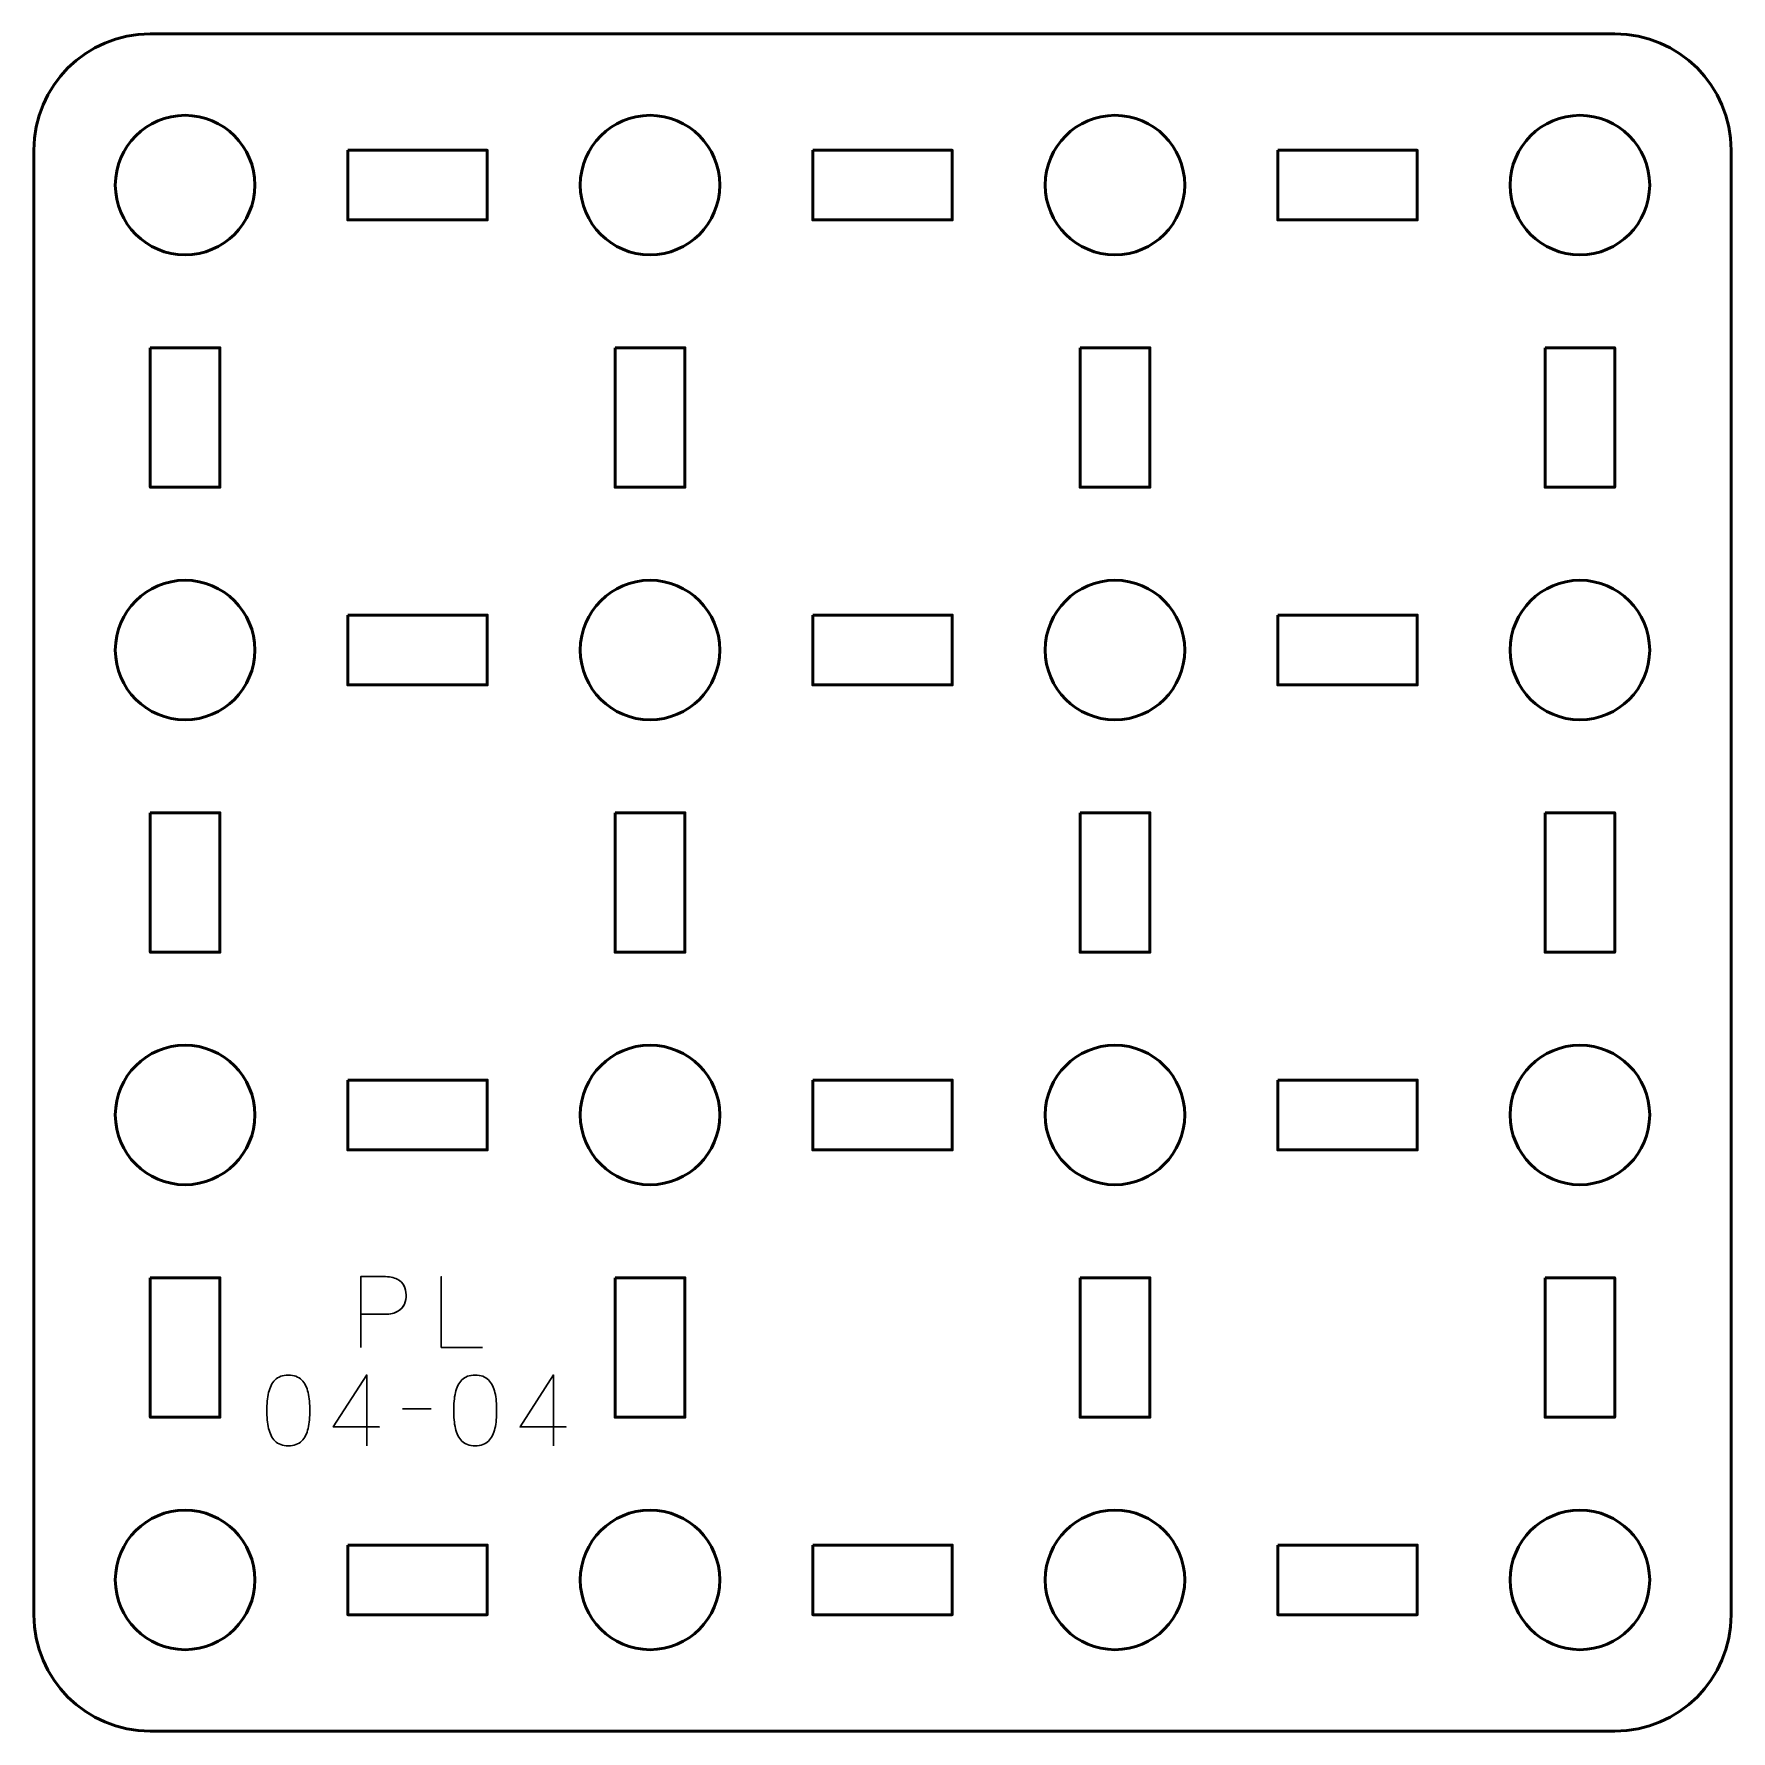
# Model space of a CAD drawing. Header units: centimetres. Extents: x -64.7 to 31.2, y -38.5 to 7.
# Drawn here: x -14.15 to -6.85, y -38.5 to -31.2 of the extents above; entities that cross this region are included whole.
import ezdxf

# ---------------------------------------------------------------- set-up
doc = ezdxf.new("R2010")
doc.units = ezdxf.units.CM
doc.header["$MEASUREMENT"] = 0
doc.layers.add('Layer 1', color=7, linetype='Continuous')

msp = doc.modelspace()

# ---------------------------------------------------------------- linework, layer by layer
at = {"layer": 'Layer 1', "lineweight": 53}
for points, knots in [([(-13.64992, -31.19999), (-13.64992, -31.19999), (-7.34995, -31.19999), (-7.34995, -31.19999), (-7.34995, -31.19999), (-7.07298, -31.19999), (-6.84999, -31.42308), (-6.84999, -31.70008), (-6.84999, -31.70008), (-6.84999, -31.70008), (-6.84999, -38.00005), (-6.84999, -38.00005), (-6.84999, -38.00005), (-6.84999, -38.27702), (-7.07298, -38.50001), (-7.34995, -38.50001), (-7.34995, -38.50001), (-7.34995, -38.50001), (-13.64992, -38.50001), (-13.64992, -38.50001), (-13.64992, -38.50001), (-13.92692, -38.50001), (-14.15001, -38.27702), (-14.15001, -38.00005), (-14.15001, -38.00005), (-14.15001, -38.00005), (-14.15001, -31.70008), (-14.15001, -31.70008), (-14.15001, -31.70008), (-14.15001, -31.42308), (-13.92692, -31.19999), (-13.64992, -31.19999)], [0, 0, 0, 0, 0.125, 0.125, 0.125, 0.125, 0.25, 0.25, 0.25, 0.25, 0.375, 0.375, 0.375, 0.375, 0.5, 0.5, 0.5, 0.5, 0.625, 0.625, 0.625, 0.625, 0.75, 0.75, 0.75, 0.75, 0.875, 0.875, 0.875, 0.875, 1, 1, 1, 1]), ([(-13.19998, -31.85002), (-13.19998, -32.01579), (-13.33421, -32.15002), (-13.49999, -32.15002), (-13.49999, -32.15002), (-13.66565, -32.15002), (-13.79999, -32.01579), (-13.79999, -31.85002), (-13.79999, -31.85002), (-13.79999, -31.68435), (-13.66565, -31.55001), (-13.49999, -31.55001), (-13.49999, -31.55001), (-13.33421, -31.55001), (-13.19998, -31.68435), (-13.19998, -31.85002)], [0, 0, 0, 0, 0.25, 0.25, 0.25, 0.25, 0.5, 0.5, 0.5, 0.5, 0.75, 0.75, 0.75, 0.75, 1, 1, 1, 1]), ([(-11.19991, -31.85002), (-11.19991, -32.01579), (-11.33428, -32.15002), (-11.49991, -32.15002), (-11.49991, -32.15002), (-11.66568, -32.15002), (-11.79991, -32.01579), (-11.79991, -31.85002), (-11.79991, -31.85002), (-11.79991, -31.68435), (-11.66568, -31.55001), (-11.49991, -31.55001), (-11.49991, -31.55001), (-11.33428, -31.55001), (-11.19991, -31.68435), (-11.19991, -31.85002)], [0, 0, 0, 0, 0.25, 0.25, 0.25, 0.25, 0.5, 0.5, 0.5, 0.5, 0.75, 0.75, 0.75, 0.75, 1, 1, 1, 1]), ([(-9.19999, -31.85002), (-9.19999, -32.01579), (-9.33432, -32.15002), (-9.49999, -32.15002), (-9.49999, -32.15002), (-9.66562, -32.15002), (-9.79999, -32.01579), (-9.79999, -31.85002), (-9.79999, -31.85002), (-9.79999, -31.68435), (-9.66562, -31.55001), (-9.49999, -31.55001), (-9.49999, -31.55001), (-9.33432, -31.55001), (-9.19999, -31.68435), (-9.19999, -31.85002)], [0, 0, 0, 0, 0.25, 0.25, 0.25, 0.25, 0.5, 0.5, 0.5, 0.5, 0.75, 0.75, 0.75, 0.75, 1, 1, 1, 1]), ([(-7.20002, -31.85002), (-7.20002, -32.01579), (-7.33425, -32.15002), (-7.50002, -32.15002), (-7.50002, -32.15002), (-7.66569, -32.15002), (-7.80002, -32.01579), (-7.80002, -31.85002), (-7.80002, -31.85002), (-7.80002, -31.68435), (-7.66569, -31.55001), (-7.50002, -31.55001), (-7.50002, -31.55001), (-7.33425, -31.55001), (-7.20002, -31.68435), (-7.20002, -31.85002)], [0, 0, 0, 0, 0.25, 0.25, 0.25, 0.25, 0.5, 0.5, 0.5, 0.5, 0.75, 0.75, 0.75, 0.75, 1, 1, 1, 1]), ([(-12.79997, -31.70008), (-12.79997, -31.70008), (-12.19996, -31.70008), (-12.19996, -31.70008), (-12.19996, -31.70008), (-12.19996, -31.70008), (-12.19996, -32.00009), (-12.19996, -32.00009), (-12.19996, -32.00009), (-12.19996, -32.00009), (-12.79997, -32.00009), (-12.79997, -32.00009), (-12.79997, -32.00009), (-12.79997, -32.00009), (-12.79997, -31.70008), (-12.79997, -31.70008)], [0, 0, 0, 0, 0.25, 0.25, 0.25, 0.25, 0.5, 0.5, 0.5, 0.5, 0.75, 0.75, 0.75, 0.75, 1, 1, 1, 1]), ([(-10.8, -31.70008), (-10.8, -31.70008), (-10.20001, -31.70008), (-10.20001, -31.70008), (-10.20001, -31.70008), (-10.20001, -31.70008), (-10.20001, -32.00009), (-10.20001, -32.00009), (-10.20001, -32.00009), (-10.20001, -32.00009), (-10.8, -32.00009), (-10.8, -32.00009), (-10.8, -32.00009), (-10.8, -32.00009), (-10.8, -31.70008), (-10.8, -31.70008)], [0, 0, 0, 0, 0.25, 0.25, 0.25, 0.25, 0.5, 0.5, 0.5, 0.5, 0.75, 0.75, 0.75, 0.75, 1, 1, 1, 1]), ([(-8.79994, -31.70008), (-8.79994, -31.70008), (-8.19993, -31.70008), (-8.19993, -31.70008), (-8.19993, -31.70008), (-8.19993, -31.70008), (-8.19993, -32.00009), (-8.19993, -32.00009), (-8.19993, -32.00009), (-8.19993, -32.00009), (-8.79994, -32.00009), (-8.79994, -32.00009), (-8.79994, -32.00009), (-8.79994, -32.00009), (-8.79994, -31.70008), (-8.79994, -31.70008)], [0, 0, 0, 0, 0.25, 0.25, 0.25, 0.25, 0.5, 0.5, 0.5, 0.5, 0.75, 0.75, 0.75, 0.75, 1, 1, 1, 1]), ([(-13.64992, -32.55003), (-13.64992, -32.55003), (-13.34991, -32.55003), (-13.34991, -32.55003), (-13.34991, -32.55003), (-13.34991, -32.55003), (-13.34991, -33.15004), (-13.34991, -33.15004), (-13.34991, -33.15004), (-13.34991, -33.15004), (-13.64992, -33.15004), (-13.64992, -33.15004), (-13.64992, -33.15004), (-13.64992, -33.15004), (-13.64992, -32.55003), (-13.64992, -32.55003)], [0, 0, 0, 0, 0.25, 0.25, 0.25, 0.25, 0.5, 0.5, 0.5, 0.5, 0.75, 0.75, 0.75, 0.75, 1, 1, 1, 1]), ([(-11.64998, -32.55003), (-11.64998, -32.55003), (-11.34998, -32.55003), (-11.34998, -32.55003), (-11.34998, -32.55003), (-11.34998, -32.55003), (-11.34998, -33.15004), (-11.34998, -33.15004), (-11.34998, -33.15004), (-11.34998, -33.15004), (-11.64998, -33.15004), (-11.64998, -33.15004), (-11.64998, -33.15004), (-11.64998, -33.15004), (-11.64998, -32.55003), (-11.64998, -32.55003)], [0, 0, 0, 0, 0.25, 0.25, 0.25, 0.25, 0.5, 0.5, 0.5, 0.5, 0.75, 0.75, 0.75, 0.75, 1, 1, 1, 1]), ([(-9.65006, -32.55003), (-9.65006, -32.55003), (-9.35006, -32.55003), (-9.35006, -32.55003), (-9.35006, -32.55003), (-9.35006, -32.55003), (-9.35006, -33.15004), (-9.35006, -33.15004), (-9.35006, -33.15004), (-9.35006, -33.15004), (-9.65006, -33.15004), (-9.65006, -33.15004), (-9.65006, -33.15004), (-9.65006, -33.15004), (-9.65006, -32.55003), (-9.65006, -32.55003)], [0, 0, 0, 0, 0.25, 0.25, 0.25, 0.25, 0.5, 0.5, 0.5, 0.5, 0.75, 0.75, 0.75, 0.75, 1, 1, 1, 1]), ([(-7.64995, -32.55003), (-7.64995, -32.55003), (-7.34995, -32.55003), (-7.34995, -32.55003), (-7.34995, -32.55003), (-7.34995, -32.55003), (-7.34995, -33.15004), (-7.34995, -33.15004), (-7.34995, -33.15004), (-7.34995, -33.15004), (-7.64995, -33.15004), (-7.64995, -33.15004), (-7.64995, -33.15004), (-7.64995, -33.15004), (-7.64995, -32.55003), (-7.64995, -32.55003)], [0, 0, 0, 0, 0.25, 0.25, 0.25, 0.25, 0.5, 0.5, 0.5, 0.5, 0.75, 0.75, 0.75, 0.75, 1, 1, 1, 1]), ([(-13.19998, -33.85009), (-13.19998, -34.01572), (-13.33421, -34.15009), (-13.49999, -34.15009), (-13.49999, -34.15009), (-13.66565, -34.15009), (-13.79999, -34.01572), (-13.79999, -33.85009), (-13.79999, -33.85009), (-13.79999, -33.68432), (-13.66565, -33.55009), (-13.49999, -33.55009), (-13.49999, -33.55009), (-13.33421, -33.55009), (-13.19998, -33.68432), (-13.19998, -33.85009)], [0, 0, 0, 0, 0.25, 0.25, 0.25, 0.25, 0.5, 0.5, 0.5, 0.5, 0.75, 0.75, 0.75, 0.75, 1, 1, 1, 1]), ([(-11.19991, -33.85009), (-11.19991, -34.01572), (-11.33428, -34.15009), (-11.49991, -34.15009), (-11.49991, -34.15009), (-11.66568, -34.15009), (-11.79991, -34.01572), (-11.79991, -33.85009), (-11.79991, -33.85009), (-11.79991, -33.68432), (-11.66568, -33.55009), (-11.49991, -33.55009), (-11.49991, -33.55009), (-11.33428, -33.55009), (-11.19991, -33.68432), (-11.19991, -33.85009)], [0, 0, 0, 0, 0.25, 0.25, 0.25, 0.25, 0.5, 0.5, 0.5, 0.5, 0.75, 0.75, 0.75, 0.75, 1, 1, 1, 1]), ([(-9.19999, -33.85009), (-9.19999, -34.01572), (-9.33432, -34.15009), (-9.49999, -34.15009), (-9.49999, -34.15009), (-9.66562, -34.15009), (-9.79999, -34.01572), (-9.79999, -33.85009), (-9.79999, -33.85009), (-9.79999, -33.68432), (-9.66562, -33.55009), (-9.49999, -33.55009), (-9.49999, -33.55009), (-9.33432, -33.55009), (-9.19999, -33.68432), (-9.19999, -33.85009)], [0, 0, 0, 0, 0.25, 0.25, 0.25, 0.25, 0.5, 0.5, 0.5, 0.5, 0.75, 0.75, 0.75, 0.75, 1, 1, 1, 1]), ([(-7.20002, -33.85009), (-7.20002, -34.01572), (-7.33425, -34.15009), (-7.50002, -34.15009), (-7.50002, -34.15009), (-7.66569, -34.15009), (-7.80002, -34.01572), (-7.80002, -33.85009), (-7.80002, -33.85009), (-7.80002, -33.68432), (-7.66569, -33.55009), (-7.50002, -33.55009), (-7.50002, -33.55009), (-7.33425, -33.55009), (-7.20002, -33.68432), (-7.20002, -33.85009)], [0, 0, 0, 0, 0.25, 0.25, 0.25, 0.25, 0.5, 0.5, 0.5, 0.5, 0.75, 0.75, 0.75, 0.75, 1, 1, 1, 1]), ([(-12.79997, -33.70002), (-12.79997, -33.70002), (-12.19996, -33.70002), (-12.19996, -33.70002), (-12.19996, -33.70002), (-12.19996, -33.70002), (-12.19996, -34.00002), (-12.19996, -34.00002), (-12.19996, -34.00002), (-12.19996, -34.00002), (-12.79997, -34.00002), (-12.79997, -34.00002), (-12.79997, -34.00002), (-12.79997, -34.00002), (-12.79997, -33.70002), (-12.79997, -33.70002)], [0, 0, 0, 0, 0.25, 0.25, 0.25, 0.25, 0.5, 0.5, 0.5, 0.5, 0.75, 0.75, 0.75, 0.75, 1, 1, 1, 1]), ([(-10.8, -33.70002), (-10.8, -33.70002), (-10.20001, -33.70002), (-10.20001, -33.70002), (-10.20001, -33.70002), (-10.20001, -33.70002), (-10.20001, -34.00002), (-10.20001, -34.00002), (-10.20001, -34.00002), (-10.20001, -34.00002), (-10.8, -34.00002), (-10.8, -34.00002), (-10.8, -34.00002), (-10.8, -34.00002), (-10.8, -33.70002), (-10.8, -33.70002)], [0, 0, 0, 0, 0.25, 0.25, 0.25, 0.25, 0.5, 0.5, 0.5, 0.5, 0.75, 0.75, 0.75, 0.75, 1, 1, 1, 1]), ([(-8.79994, -33.70002), (-8.79994, -33.70002), (-8.19993, -33.70002), (-8.19993, -33.70002), (-8.19993, -33.70002), (-8.19993, -33.70002), (-8.19993, -34.00002), (-8.19993, -34.00002), (-8.19993, -34.00002), (-8.19993, -34.00002), (-8.79994, -34.00002), (-8.79994, -34.00002), (-8.79994, -34.00002), (-8.79994, -34.00002), (-8.79994, -33.70002), (-8.79994, -33.70002)], [0, 0, 0, 0, 0.25, 0.25, 0.25, 0.25, 0.5, 0.5, 0.5, 0.5, 0.75, 0.75, 0.75, 0.75, 1, 1, 1, 1]), ([(-13.64992, -34.55), (-13.64992, -34.55), (-13.34991, -34.55), (-13.34991, -34.55), (-13.34991, -34.55), (-13.34991, -34.55), (-13.34991, -35.14999), (-13.34991, -35.14999), (-13.34991, -35.14999), (-13.34991, -35.14999), (-13.64992, -35.14999), (-13.64992, -35.14999), (-13.64992, -35.14999), (-13.64992, -35.14999), (-13.64992, -34.55), (-13.64992, -34.55)], [0, 0, 0, 0, 0.25, 0.25, 0.25, 0.25, 0.5, 0.5, 0.5, 0.5, 0.75, 0.75, 0.75, 0.75, 1, 1, 1, 1]), ([(-11.64998, -34.55), (-11.64998, -34.55), (-11.34998, -34.55), (-11.34998, -34.55), (-11.34998, -34.55), (-11.34998, -34.55), (-11.34998, -35.14999), (-11.34998, -35.14999), (-11.34998, -35.14999), (-11.34998, -35.14999), (-11.64998, -35.14999), (-11.64998, -35.14999), (-11.64998, -35.14999), (-11.64998, -35.14999), (-11.64998, -34.55), (-11.64998, -34.55)], [0, 0, 0, 0, 0.25, 0.25, 0.25, 0.25, 0.5, 0.5, 0.5, 0.5, 0.75, 0.75, 0.75, 0.75, 1, 1, 1, 1]), ([(-9.65006, -34.55), (-9.65006, -34.55), (-9.35006, -34.55), (-9.35006, -34.55), (-9.35006, -34.55), (-9.35006, -34.55), (-9.35006, -35.14999), (-9.35006, -35.14999), (-9.35006, -35.14999), (-9.35006, -35.14999), (-9.65006, -35.14999), (-9.65006, -35.14999), (-9.65006, -35.14999), (-9.65006, -35.14999), (-9.65006, -34.55), (-9.65006, -34.55)], [0, 0, 0, 0, 0.25, 0.25, 0.25, 0.25, 0.5, 0.5, 0.5, 0.5, 0.75, 0.75, 0.75, 0.75, 1, 1, 1, 1]), ([(-7.64995, -34.55), (-7.64995, -34.55), (-7.34995, -34.55), (-7.34995, -34.55), (-7.34995, -34.55), (-7.34995, -34.55), (-7.34995, -35.14999), (-7.34995, -35.14999), (-7.34995, -35.14999), (-7.34995, -35.14999), (-7.64995, -35.14999), (-7.64995, -35.14999), (-7.64995, -35.14999), (-7.64995, -35.14999), (-7.64995, -34.55), (-7.64995, -34.55)], [0, 0, 0, 0, 0.25, 0.25, 0.25, 0.25, 0.5, 0.5, 0.5, 0.5, 0.75, 0.75, 0.75, 0.75, 1, 1, 1, 1]), ([(-13.19998, -35.85001), (-13.19998, -36.01568), (-13.33421, -36.15001), (-13.49999, -36.15001), (-13.49999, -36.15001), (-13.66565, -36.15001), (-13.79999, -36.01568), (-13.79999, -35.85001), (-13.79999, -35.85001), (-13.79999, -35.68438), (-13.66565, -35.55001), (-13.49999, -35.55001), (-13.49999, -35.55001), (-13.33421, -35.55001), (-13.19998, -35.68438), (-13.19998, -35.85001)], [0, 0, 0, 0, 0.25, 0.25, 0.25, 0.25, 0.5, 0.5, 0.5, 0.5, 0.75, 0.75, 0.75, 0.75, 1, 1, 1, 1]), ([(-11.19991, -35.85001), (-11.19991, -36.01568), (-11.33428, -36.15001), (-11.49991, -36.15001), (-11.49991, -36.15001), (-11.66568, -36.15001), (-11.79991, -36.01568), (-11.79991, -35.85001), (-11.79991, -35.85001), (-11.79991, -35.68438), (-11.66568, -35.55001), (-11.49991, -35.55001), (-11.49991, -35.55001), (-11.33428, -35.55001), (-11.19991, -35.68438), (-11.19991, -35.85001)], [0, 0, 0, 0, 0.25, 0.25, 0.25, 0.25, 0.5, 0.5, 0.5, 0.5, 0.75, 0.75, 0.75, 0.75, 1, 1, 1, 1]), ([(-9.19999, -35.85001), (-9.19999, -36.01568), (-9.33432, -36.15001), (-9.49999, -36.15001), (-9.49999, -36.15001), (-9.66562, -36.15001), (-9.79999, -36.01568), (-9.79999, -35.85001), (-9.79999, -35.85001), (-9.79999, -35.68438), (-9.66562, -35.55001), (-9.49999, -35.55001), (-9.49999, -35.55001), (-9.33432, -35.55001), (-9.19999, -35.68438), (-9.19999, -35.85001)], [0, 0, 0, 0, 0.25, 0.25, 0.25, 0.25, 0.5, 0.5, 0.5, 0.5, 0.75, 0.75, 0.75, 0.75, 1, 1, 1, 1]), ([(-7.20002, -35.85001), (-7.20002, -36.01568), (-7.33425, -36.15001), (-7.50002, -36.15001), (-7.50002, -36.15001), (-7.66569, -36.15001), (-7.80002, -36.01568), (-7.80002, -35.85001), (-7.80002, -35.85001), (-7.80002, -35.68438), (-7.66569, -35.55001), (-7.50002, -35.55001), (-7.50002, -35.55001), (-7.33425, -35.55001), (-7.20002, -35.68438), (-7.20002, -35.85001)], [0, 0, 0, 0, 0.25, 0.25, 0.25, 0.25, 0.5, 0.5, 0.5, 0.5, 0.75, 0.75, 0.75, 0.75, 1, 1, 1, 1]), ([(-12.79997, -35.69994), (-12.79997, -35.69994), (-12.19996, -35.69994), (-12.19996, -35.69994), (-12.19996, -35.69994), (-12.19996, -35.69994), (-12.19996, -35.99994), (-12.19996, -35.99994), (-12.19996, -35.99994), (-12.19996, -35.99994), (-12.79997, -35.99994), (-12.79997, -35.99994), (-12.79997, -35.99994), (-12.79997, -35.99994), (-12.79997, -35.69994), (-12.79997, -35.69994)], [0, 0, 0, 0, 0.25, 0.25, 0.25, 0.25, 0.5, 0.5, 0.5, 0.5, 0.75, 0.75, 0.75, 0.75, 1, 1, 1, 1]), ([(-10.8, -35.69994), (-10.8, -35.69994), (-10.20001, -35.69994), (-10.20001, -35.69994), (-10.20001, -35.69994), (-10.20001, -35.69994), (-10.20001, -35.99994), (-10.20001, -35.99994), (-10.20001, -35.99994), (-10.20001, -35.99994), (-10.8, -35.99994), (-10.8, -35.99994), (-10.8, -35.99994), (-10.8, -35.99994), (-10.8, -35.69994), (-10.8, -35.69994)], [0, 0, 0, 0, 0.25, 0.25, 0.25, 0.25, 0.5, 0.5, 0.5, 0.5, 0.75, 0.75, 0.75, 0.75, 1, 1, 1, 1]), ([(-8.79994, -35.69994), (-8.79994, -35.69994), (-8.19993, -35.69994), (-8.19993, -35.69994), (-8.19993, -35.69994), (-8.19993, -35.69994), (-8.19993, -35.99994), (-8.19993, -35.99994), (-8.19993, -35.99994), (-8.19993, -35.99994), (-8.79994, -35.99994), (-8.79994, -35.99994), (-8.79994, -35.99994), (-8.79994, -35.99994), (-8.79994, -35.69994), (-8.79994, -35.69994)], [0, 0, 0, 0, 0.25, 0.25, 0.25, 0.25, 0.5, 0.5, 0.5, 0.5, 0.75, 0.75, 0.75, 0.75, 1, 1, 1, 1]), ([(-13.64992, -36.55006), (-13.64992, -36.55006), (-13.34991, -36.55006), (-13.34991, -36.55006), (-13.34991, -36.55006), (-13.34991, -36.55006), (-13.34991, -37.15007), (-13.34991, -37.15007), (-13.34991, -37.15007), (-13.34991, -37.15007), (-13.64992, -37.15007), (-13.64992, -37.15007), (-13.64992, -37.15007), (-13.64992, -37.15007), (-13.64992, -36.55006), (-13.64992, -36.55006)], [0, 0, 0, 0, 0.25, 0.25, 0.25, 0.25, 0.5, 0.5, 0.5, 0.5, 0.75, 0.75, 0.75, 0.75, 1, 1, 1, 1]), ([(-11.64998, -36.55006), (-11.64998, -36.55006), (-11.34998, -36.55006), (-11.34998, -36.55006), (-11.34998, -36.55006), (-11.34998, -36.55006), (-11.34998, -37.15007), (-11.34998, -37.15007), (-11.34998, -37.15007), (-11.34998, -37.15007), (-11.64998, -37.15007), (-11.64998, -37.15007), (-11.64998, -37.15007), (-11.64998, -37.15007), (-11.64998, -36.55006), (-11.64998, -36.55006)], [0, 0, 0, 0, 0.25, 0.25, 0.25, 0.25, 0.5, 0.5, 0.5, 0.5, 0.75, 0.75, 0.75, 0.75, 1, 1, 1, 1]), ([(-9.65006, -36.55006), (-9.65006, -36.55006), (-9.35006, -36.55006), (-9.35006, -36.55006), (-9.35006, -36.55006), (-9.35006, -36.55006), (-9.35006, -37.15007), (-9.35006, -37.15007), (-9.35006, -37.15007), (-9.35006, -37.15007), (-9.65006, -37.15007), (-9.65006, -37.15007), (-9.65006, -37.15007), (-9.65006, -37.15007), (-9.65006, -36.55006), (-9.65006, -36.55006)], [0, 0, 0, 0, 0.25, 0.25, 0.25, 0.25, 0.5, 0.5, 0.5, 0.5, 0.75, 0.75, 0.75, 0.75, 1, 1, 1, 1]), ([(-7.64995, -36.55006), (-7.64995, -36.55006), (-7.34995, -36.55006), (-7.34995, -36.55006), (-7.34995, -36.55006), (-7.34995, -36.55006), (-7.34995, -37.15007), (-7.34995, -37.15007), (-7.34995, -37.15007), (-7.34995, -37.15007), (-7.64995, -37.15007), (-7.64995, -37.15007), (-7.64995, -37.15007), (-7.64995, -37.15007), (-7.64995, -36.55006), (-7.64995, -36.55006)], [0, 0, 0, 0, 0.25, 0.25, 0.25, 0.25, 0.5, 0.5, 0.5, 0.5, 0.75, 0.75, 0.75, 0.75, 1, 1, 1, 1]), ([(-13.19998, -37.84998), (-13.19998, -38.01575), (-13.33421, -38.14998), (-13.49999, -38.14998), (-13.49999, -38.14998), (-13.66565, -38.14998), (-13.79999, -38.01575), (-13.79999, -37.84998), (-13.79999, -37.84998), (-13.79999, -37.68431), (-13.66565, -37.54998), (-13.49999, -37.54998), (-13.49999, -37.54998), (-13.33421, -37.54998), (-13.19998, -37.68431), (-13.19998, -37.84998)], [0, 0, 0, 0, 0.25, 0.25, 0.25, 0.25, 0.5, 0.5, 0.5, 0.5, 0.75, 0.75, 0.75, 0.75, 1, 1, 1, 1]), ([(-11.19991, -37.84998), (-11.19991, -38.01575), (-11.33428, -38.14998), (-11.49991, -38.14998), (-11.49991, -38.14998), (-11.66568, -38.14998), (-11.79991, -38.01575), (-11.79991, -37.84998), (-11.79991, -37.84998), (-11.79991, -37.68431), (-11.66568, -37.54998), (-11.49991, -37.54998), (-11.49991, -37.54998), (-11.33428, -37.54998), (-11.19991, -37.68431), (-11.19991, -37.84998)], [0, 0, 0, 0, 0.25, 0.25, 0.25, 0.25, 0.5, 0.5, 0.5, 0.5, 0.75, 0.75, 0.75, 0.75, 1, 1, 1, 1]), ([(-9.19999, -37.84998), (-9.19999, -38.01575), (-9.33432, -38.14998), (-9.49999, -38.14998), (-9.49999, -38.14998), (-9.66562, -38.14998), (-9.79999, -38.01575), (-9.79999, -37.84998), (-9.79999, -37.84998), (-9.79999, -37.68431), (-9.66562, -37.54998), (-9.49999, -37.54998), (-9.49999, -37.54998), (-9.33432, -37.54998), (-9.19999, -37.68431), (-9.19999, -37.84998)], [0, 0, 0, 0, 0.25, 0.25, 0.25, 0.25, 0.5, 0.5, 0.5, 0.5, 0.75, 0.75, 0.75, 0.75, 1, 1, 1, 1]), ([(-7.20002, -37.84998), (-7.20002, -38.01575), (-7.33425, -38.14998), (-7.50002, -38.14998), (-7.50002, -38.14998), (-7.66569, -38.14998), (-7.80002, -38.01575), (-7.80002, -37.84998), (-7.80002, -37.84998), (-7.80002, -37.68431), (-7.66569, -37.54998), (-7.50002, -37.54998), (-7.50002, -37.54998), (-7.33425, -37.54998), (-7.20002, -37.68431), (-7.20002, -37.84998)], [0, 0, 0, 0, 0.25, 0.25, 0.25, 0.25, 0.5, 0.5, 0.5, 0.5, 0.75, 0.75, 0.75, 0.75, 1, 1, 1, 1]), ([(-12.79997, -37.70005), (-12.79997, -37.70005), (-12.19996, -37.70005), (-12.19996, -37.70005), (-12.19996, -37.70005), (-12.19996, -37.70005), (-12.19996, -38.00005), (-12.19996, -38.00005), (-12.19996, -38.00005), (-12.19996, -38.00005), (-12.79997, -38.00005), (-12.79997, -38.00005), (-12.79997, -38.00005), (-12.79997, -38.00005), (-12.79997, -37.70005), (-12.79997, -37.70005)], [0, 0, 0, 0, 0.25, 0.25, 0.25, 0.25, 0.5, 0.5, 0.5, 0.5, 0.75, 0.75, 0.75, 0.75, 1, 1, 1, 1]), ([(-10.8, -37.70005), (-10.8, -37.70005), (-10.20001, -37.70005), (-10.20001, -37.70005), (-10.20001, -37.70005), (-10.20001, -37.70005), (-10.20001, -38.00005), (-10.20001, -38.00005), (-10.20001, -38.00005), (-10.20001, -38.00005), (-10.8, -38.00005), (-10.8, -38.00005), (-10.8, -38.00005), (-10.8, -38.00005), (-10.8, -37.70005), (-10.8, -37.70005)], [0, 0, 0, 0, 0.25, 0.25, 0.25, 0.25, 0.5, 0.5, 0.5, 0.5, 0.75, 0.75, 0.75, 0.75, 1, 1, 1, 1]), ([(-8.79994, -37.70005), (-8.79994, -37.70005), (-8.19993, -37.70005), (-8.19993, -37.70005), (-8.19993, -37.70005), (-8.19993, -37.70005), (-8.19993, -38.00005), (-8.19993, -38.00005), (-8.19993, -38.00005), (-8.19993, -38.00005), (-8.79994, -38.00005), (-8.79994, -38.00005), (-8.79994, -38.00005), (-8.79994, -38.00005), (-8.79994, -37.70005), (-8.79994, -37.70005)], [0, 0, 0, 0, 0.25, 0.25, 0.25, 0.25, 0.5, 0.5, 0.5, 0.5, 0.75, 0.75, 0.75, 0.75, 1, 1, 1, 1])]:
    msp.add_open_spline(points, degree=3, knots=knots, dxfattribs=at)
at = {"layer": 'Layer 1', "color": 40, "lineweight": 30}
for points, knots in [([(-12.74455, -36.85007), (-12.74455, -36.85007), (-12.74455, -36.54484), (-12.74455, -36.54484), (-12.74455, -36.54484), (-12.74455, -36.54484), (-12.64725, -36.54484), (-12.64725, -36.54484), (-12.64725, -36.54484), (-12.62164, -36.54512), (-12.60164, -36.54883), (-12.58745, -36.55599), (-12.58745, -36.55599), (-12.57356, -36.56329), (-12.56375, -36.57282), (-12.5581, -36.58467), (-12.5581, -36.58467), (-12.5526, -36.59652), (-12.54957, -36.60933), (-12.549, -36.62309), (-12.549, -36.62309), (-12.54833, -36.63716), (-12.55066, -36.65053), (-12.55616, -36.6632), (-12.55616, -36.6632), (-12.5617, -36.6759), (-12.57119, -36.68634), (-12.58442, -36.69449), (-12.58442, -36.69449), (-12.59793, -36.7026), (-12.61614, -36.70677), (-12.63928, -36.70701), (-12.63928, -36.70701), (-12.63928, -36.70701), (-12.74455, -36.70701), (-12.74455, -36.70701), (-12.74455, -36.70701), (-12.74455, -36.70701), (-12.63928, -36.70701), (-12.63928, -36.70701), (-12.63928, -36.70701), (-12.61652, -36.70677), (-12.5985, -36.7026), (-12.58499, -36.69449), (-12.58499, -36.69449), (-12.57161, -36.68634), (-12.56209, -36.6759), (-12.55645, -36.6632), (-12.55645, -36.6632), (-12.55094, -36.65053), (-12.54847, -36.63716), (-12.549, -36.62309), (-12.549, -36.62309), (-12.54957, -36.60933), (-12.5526, -36.59652), (-12.55824, -36.58467), (-12.55824, -36.58467), (-12.56403, -36.57282), (-12.57394, -36.56329), (-12.58788, -36.55599), (-12.58788, -36.55599), (-12.60206, -36.54883), (-12.62192, -36.54512), (-12.64725, -36.54484), (-12.64725, -36.54484), (-12.64725, -36.54484), (-12.74455, -36.54484), (-12.74455, -36.54484), (-12.74455, -36.54484), (-12.74455, -36.54484), (-12.74455, -36.85007), (-12.74455, -36.85007)], [0, 0, 0, 0, 0.0555556, 0.0555556, 0.0555556, 0.0555556, 0.1111111, 0.1111111, 0.1111111, 0.1111111, 0.1666667, 0.1666667, 0.1666667, 0.1666667, 0.2222222, 0.2222222, 0.2222222, 0.2222222, 0.2777778, 0.2777778, 0.2777778, 0.2777778, 0.3333333, 0.3333333, 0.3333333, 0.3333333, 0.3888889, 0.3888889, 0.3888889, 0.3888889, 0.4444444, 0.4444444, 0.4444444, 0.4444444, 0.5, 0.5, 0.5, 0.5, 0.5555556, 0.5555556, 0.5555556, 0.5555556, 0.6111111, 0.6111111, 0.6111111, 0.6111111, 0.6666667, 0.6666667, 0.6666667, 0.6666667, 0.7222222, 0.7222222, 0.7222222, 0.7222222, 0.7777778, 0.7777778, 0.7777778, 0.7777778, 0.8333333, 0.8333333, 0.8333333, 0.8333333, 0.8888889, 0.8888889, 0.8888889, 0.8888889, 0.9444444, 0.9444444, 0.9444444, 0.9444444, 1, 1, 1, 1]), ([(-12.21993, -36.85007), (-12.21993, -36.85007), (-12.39812, -36.85007), (-12.39812, -36.85007), (-12.39812, -36.85007), (-12.39812, -36.85007), (-12.39812, -36.54484), (-12.39812, -36.54484), (-12.39812, -36.54484), (-12.39812, -36.54484), (-12.39812, -36.85007), (-12.39812, -36.85007), (-12.39812, -36.85007), (-12.39812, -36.85007), (-12.21993, -36.85007), (-12.21993, -36.85007)], [0, 0, 0, 0, 0.25, 0.25, 0.25, 0.25, 0.5, 0.5, 0.5, 0.5, 0.75, 0.75, 0.75, 0.75, 1, 1, 1, 1]), ([(-13.05573, -37.2734), (-13.03118, -37.27312), (-13.01216, -37.26624), (-12.99865, -37.25273), (-12.99865, -37.25273), (-12.98528, -37.23921), (-12.97593, -37.22105), (-12.97068, -37.19801), (-12.97068, -37.19801), (-12.9656, -37.17515), (-12.96313, -37.1495), (-12.96337, -37.121), (-12.96337, -37.121), (-12.96313, -37.09288), (-12.9656, -37.06724), (-12.97068, -37.04423), (-12.97068, -37.04423), (-12.97593, -37.02148), (-12.98528, -37.00331), (-12.99865, -36.98952), (-12.99865, -36.98952), (-13.01216, -36.97601), (-13.03118, -36.96899), (-13.05573, -36.96856), (-13.05573, -36.96856), (-13.08039, -36.96899), (-13.09941, -36.97601), (-13.11278, -36.98952), (-13.11278, -36.98952), (-13.12629, -37.00331), (-13.13549, -37.02148), (-13.14061, -37.04423), (-13.14061, -37.04423), (-13.14583, -37.06724), (-13.14834, -37.09288), (-13.14791, -37.121), (-13.14791, -37.121), (-13.14834, -37.1495), (-13.14583, -37.17515), (-13.14061, -37.19801), (-13.14061, -37.19801), (-13.13549, -37.22105), (-13.12629, -37.23921), (-13.11278, -37.25273), (-13.11278, -37.25273), (-13.09941, -37.26624), (-13.08039, -37.27312), (-13.05573, -37.2734)], [0, 0, 0, 0, 0.0833333, 0.0833333, 0.0833333, 0.0833333, 0.1666667, 0.1666667, 0.1666667, 0.1666667, 0.25, 0.25, 0.25, 0.25, 0.3333333, 0.3333333, 0.3333333, 0.3333333, 0.4166667, 0.4166667, 0.4166667, 0.4166667, 0.5, 0.5, 0.5, 0.5, 0.5833333, 0.5833333, 0.5833333, 0.5833333, 0.6666667, 0.6666667, 0.6666667, 0.6666667, 0.75, 0.75, 0.75, 0.75, 0.8333333, 0.8333333, 0.8333333, 0.8333333, 0.9166667, 0.9166667, 0.9166667, 0.9166667, 1, 1, 1, 1]), ([(-13.05573, -37.2734), (-13.03118, -37.27312), (-13.01216, -37.26624), (-12.99865, -37.25273), (-12.99865, -37.25273), (-12.98528, -37.23921), (-12.97593, -37.22105), (-12.97068, -37.19801), (-12.97068, -37.19801), (-12.9656, -37.17515), (-12.96313, -37.1495), (-12.96337, -37.121), (-12.96337, -37.121), (-12.96313, -37.09288), (-12.9656, -37.06724), (-12.97068, -37.04423), (-12.97068, -37.04423), (-12.97593, -37.02148), (-12.98528, -37.00331), (-12.99865, -36.98952), (-12.99865, -36.98952), (-13.01216, -36.97601), (-13.03118, -36.96899), (-13.05573, -36.96856), (-13.05573, -36.96856), (-13.08039, -36.96899), (-13.09941, -36.97601), (-13.11278, -36.98952), (-13.11278, -36.98952), (-13.12629, -37.00331), (-13.13549, -37.02148), (-13.14061, -37.04423), (-13.14061, -37.04423), (-13.14583, -37.06724), (-13.14834, -37.09288), (-13.14791, -37.121), (-13.14791, -37.121), (-13.14834, -37.1495), (-13.14583, -37.17515), (-13.14061, -37.19801), (-13.14061, -37.19801), (-13.13549, -37.22105), (-13.12629, -37.23921), (-13.11278, -37.25273), (-13.11278, -37.25273), (-13.09941, -37.26624), (-13.08039, -37.27312), (-13.05573, -37.2734)], [0, 0, 0, 0, 0.0833333, 0.0833333, 0.0833333, 0.0833333, 0.1666667, 0.1666667, 0.1666667, 0.1666667, 0.25, 0.25, 0.25, 0.25, 0.3333333, 0.3333333, 0.3333333, 0.3333333, 0.4166667, 0.4166667, 0.4166667, 0.4166667, 0.5, 0.5, 0.5, 0.5, 0.5833333, 0.5833333, 0.5833333, 0.5833333, 0.6666667, 0.6666667, 0.6666667, 0.6666667, 0.75, 0.75, 0.75, 0.75, 0.8333333, 0.8333333, 0.8333333, 0.8333333, 0.9166667, 0.9166667, 0.9166667, 0.9166667, 1, 1, 1, 1]), ([(-12.71879, -37.2734), (-12.71879, -37.2734), (-12.71879, -36.96818), (-12.71879, -36.96818), (-12.71879, -36.96818), (-12.71879, -36.96818), (-12.86266, -37.19208), (-12.86266, -37.19208), (-12.86266, -37.19208), (-12.86266, -37.19208), (-12.66464, -37.19208), (-12.66464, -37.19208), (-12.66464, -37.19208), (-12.66464, -37.19208), (-12.86266, -37.19208), (-12.86266, -37.19208), (-12.86266, -37.19208), (-12.86266, -37.19208), (-12.71879, -36.96818), (-12.71879, -36.96818), (-12.71879, -36.96818), (-12.71879, -36.96818), (-12.71879, -37.2734), (-12.71879, -37.2734)], [0, 0, 0, 0, 0.1666667, 0.1666667, 0.1666667, 0.1666667, 0.3333333, 0.3333333, 0.3333333, 0.3333333, 0.5, 0.5, 0.5, 0.5, 0.6666667, 0.6666667, 0.6666667, 0.6666667, 0.8333333, 0.8333333, 0.8333333, 0.8333333, 1, 1, 1, 1]), ([(-12.25203, -37.2734), (-12.22752, -37.27312), (-12.2085, -37.26624), (-12.19499, -37.25273), (-12.19499, -37.25273), (-12.18162, -37.23921), (-12.17227, -37.22105), (-12.16701, -37.19801), (-12.16701, -37.19801), (-12.16193, -37.17515), (-12.15943, -37.1495), (-12.15971, -37.121), (-12.15971, -37.121), (-12.15943, -37.09288), (-12.16193, -37.06724), (-12.16701, -37.04423), (-12.16701, -37.04423), (-12.17227, -37.02148), (-12.18162, -37.00331), (-12.19499, -36.98952), (-12.19499, -36.98952), (-12.2085, -36.97601), (-12.22752, -36.96899), (-12.25203, -36.96856), (-12.25203, -36.96856), (-12.27673, -36.96899), (-12.29574, -36.97601), (-12.30911, -36.98952), (-12.30911, -36.98952), (-12.32259, -37.00331), (-12.33183, -37.02148), (-12.33695, -37.04423), (-12.33695, -37.04423), (-12.34217, -37.06724), (-12.34464, -37.09288), (-12.34425, -37.121), (-12.34425, -37.121), (-12.34464, -37.1495), (-12.34217, -37.17515), (-12.33695, -37.19801), (-12.33695, -37.19801), (-12.33183, -37.22105), (-12.32259, -37.23921), (-12.30911, -37.25273), (-12.30911, -37.25273), (-12.29574, -37.26624), (-12.27673, -37.27312), (-12.25203, -37.2734)], [0, 0, 0, 0, 0.0833333, 0.0833333, 0.0833333, 0.0833333, 0.1666667, 0.1666667, 0.1666667, 0.1666667, 0.25, 0.25, 0.25, 0.25, 0.3333333, 0.3333333, 0.3333333, 0.3333333, 0.4166667, 0.4166667, 0.4166667, 0.4166667, 0.5, 0.5, 0.5, 0.5, 0.5833333, 0.5833333, 0.5833333, 0.5833333, 0.6666667, 0.6666667, 0.6666667, 0.6666667, 0.75, 0.75, 0.75, 0.75, 0.8333333, 0.8333333, 0.8333333, 0.8333333, 0.9166667, 0.9166667, 0.9166667, 0.9166667, 1, 1, 1, 1]), ([(-12.25203, -37.2734), (-12.22752, -37.27312), (-12.2085, -37.26624), (-12.19499, -37.25273), (-12.19499, -37.25273), (-12.18162, -37.23921), (-12.17227, -37.22105), (-12.16701, -37.19801), (-12.16701, -37.19801), (-12.16193, -37.17515), (-12.15943, -37.1495), (-12.15971, -37.121), (-12.15971, -37.121), (-12.15943, -37.09288), (-12.16193, -37.06724), (-12.16701, -37.04423), (-12.16701, -37.04423), (-12.17227, -37.02148), (-12.18162, -37.00331), (-12.19499, -36.98952), (-12.19499, -36.98952), (-12.2085, -36.97601), (-12.22752, -36.96899), (-12.25203, -36.96856), (-12.25203, -36.96856), (-12.27673, -36.96899), (-12.29574, -36.97601), (-12.30911, -36.98952), (-12.30911, -36.98952), (-12.32259, -37.00331), (-12.33183, -37.02148), (-12.33695, -37.04423), (-12.33695, -37.04423), (-12.34217, -37.06724), (-12.34464, -37.09288), (-12.34425, -37.121), (-12.34425, -37.121), (-12.34464, -37.1495), (-12.34217, -37.17515), (-12.33695, -37.19801), (-12.33695, -37.19801), (-12.33183, -37.22105), (-12.32259, -37.23921), (-12.30911, -37.25273), (-12.30911, -37.25273), (-12.29574, -37.26624), (-12.27673, -37.27312), (-12.25203, -37.2734)], [0, 0, 0, 0, 0.0833333, 0.0833333, 0.0833333, 0.0833333, 0.1666667, 0.1666667, 0.1666667, 0.1666667, 0.25, 0.25, 0.25, 0.25, 0.3333333, 0.3333333, 0.3333333, 0.3333333, 0.4166667, 0.4166667, 0.4166667, 0.4166667, 0.5, 0.5, 0.5, 0.5, 0.5833333, 0.5833333, 0.5833333, 0.5833333, 0.6666667, 0.6666667, 0.6666667, 0.6666667, 0.75, 0.75, 0.75, 0.75, 0.8333333, 0.8333333, 0.8333333, 0.8333333, 0.9166667, 0.9166667, 0.9166667, 0.9166667, 1, 1, 1, 1]), ([(-11.91513, -37.2734), (-11.91513, -37.2734), (-11.91513, -36.96818), (-11.91513, -36.96818), (-11.91513, -36.96818), (-11.91513, -36.96818), (-12.05899, -37.19208), (-12.05899, -37.19208), (-12.05899, -37.19208), (-12.05899, -37.19208), (-11.86094, -37.19208), (-11.86094, -37.19208), (-11.86094, -37.19208), (-11.86094, -37.19208), (-12.05899, -37.19208), (-12.05899, -37.19208), (-12.05899, -37.19208), (-12.05899, -37.19208), (-11.91513, -36.96818), (-11.91513, -36.96818), (-11.91513, -36.96818), (-11.91513, -36.96818), (-11.91513, -37.2734), (-11.91513, -37.2734)], [0, 0, 0, 0, 0.1666667, 0.1666667, 0.1666667, 0.1666667, 0.3333333, 0.3333333, 0.3333333, 0.3333333, 0.5, 0.5, 0.5, 0.5, 0.6666667, 0.6666667, 0.6666667, 0.6666667, 0.8333333, 0.8333333, 0.8333333, 0.8333333, 1, 1, 1, 1])]:
    msp.add_open_spline(points, degree=3, knots=knots, dxfattribs=at)
msp.add_open_spline([(-12.56417, -37.11384), (-12.56417, -37.11384), (-12.44098, -37.11384), (-12.44098, -37.11384)], degree=3, dxfattribs=at)

doc.saveas('drawing.dxf')
